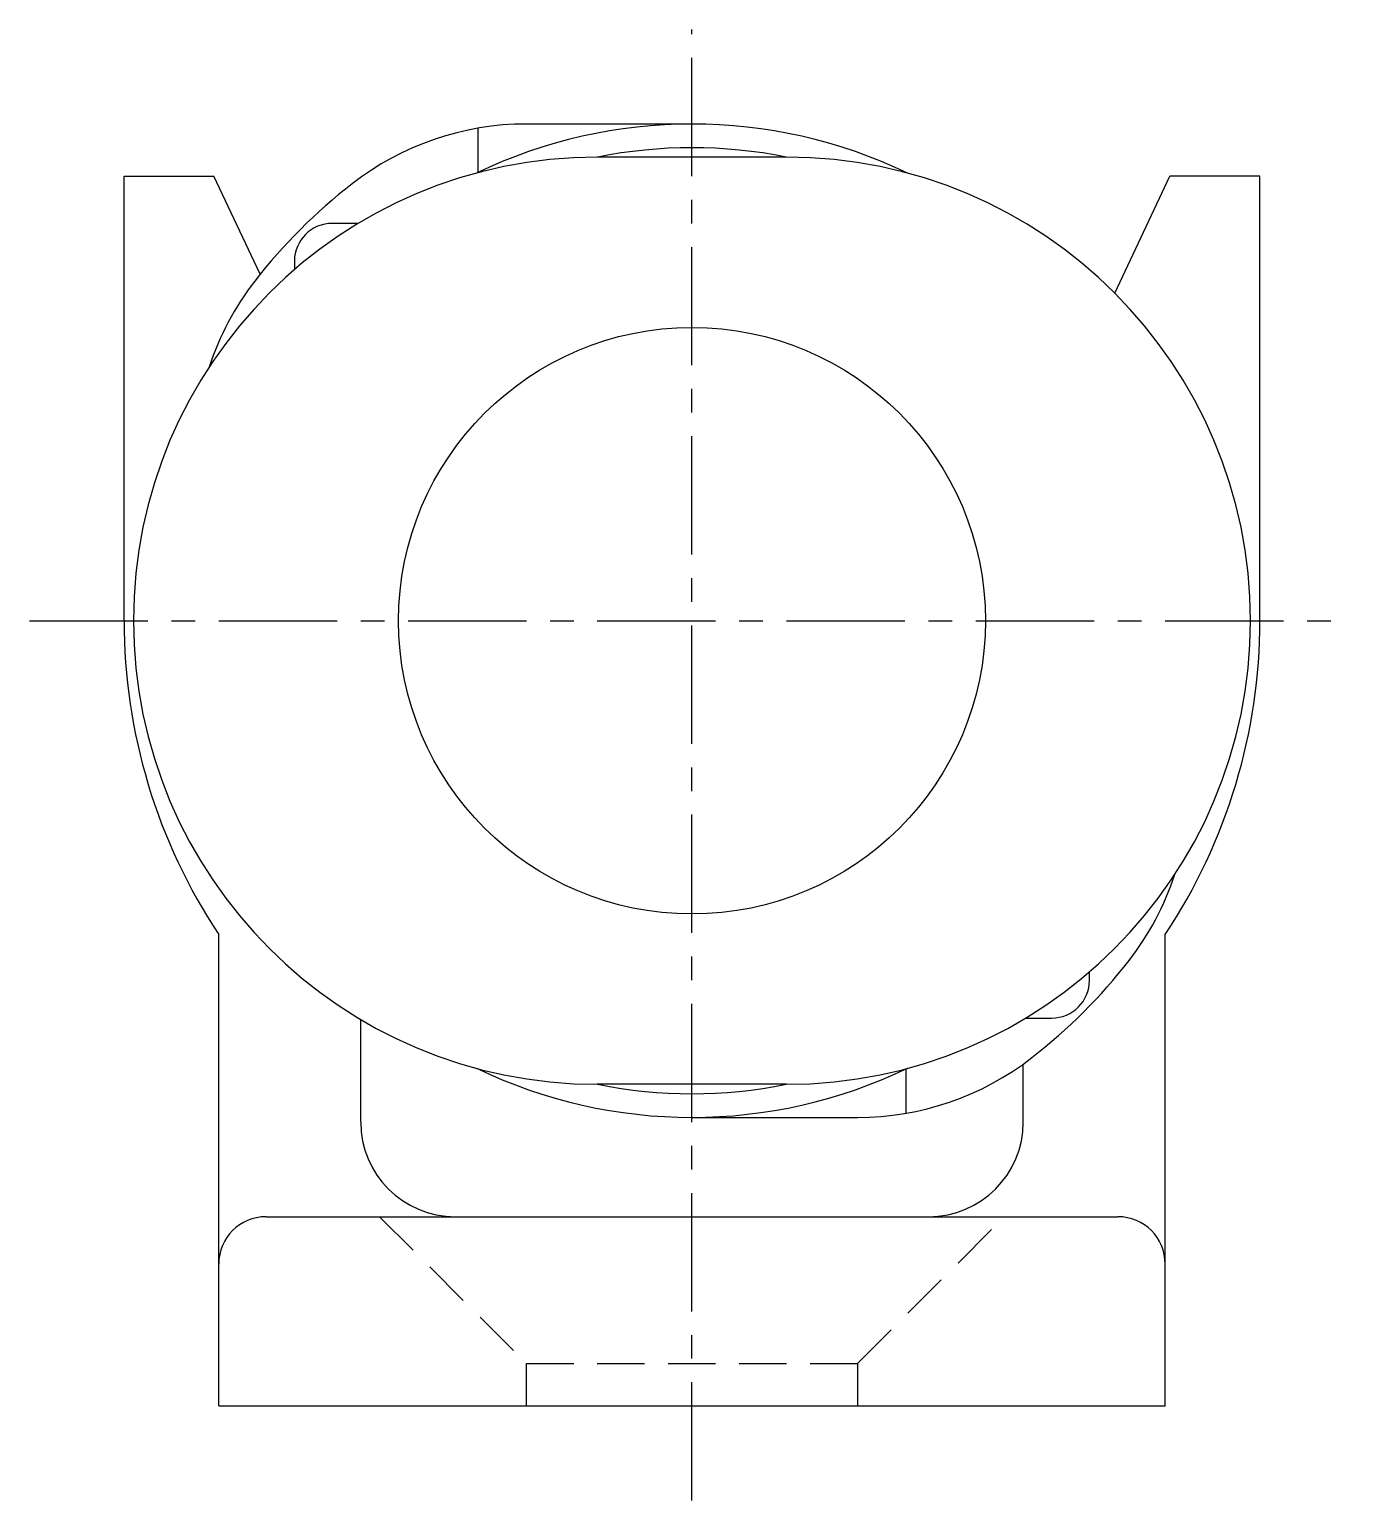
# Model space of a CAD drawing. Extents: x -4 to 102, y -14 to 59.
# Drawn here: x 88.24 to 102.24, y -0.24 to 15.31 of the extents above; entities that cross this region are included whole.
import ezdxf

# ---------------------------------------------------------------- set-up
doc = ezdxf.new("R2010")
doc.units = 0
doc.linetypes.add('CENTER', pattern=[2, 1.25, -0.25, 0.25, -0.25])
doc.linetypes.add('DASHED', pattern=[0.75, 0.5, -0.25])
doc.layers.get('0').update_dxf_attribs({"linetype": 'CONTINUOUS'})
doc.layers.add('CENTER', color=1, linetype='CENTER')

msp = doc.modelspace()

# ---------------------------------------------------------------- linework, layer by layer
at = {"color": 7, "linetype": 'CONTINUOUS'}
for p, q in [((95.24, 14.308), (93.491, 14.308)), ((92.978, 14.264), (92.978, 13.795)), ((96.24, 13.958), (94.24, 13.958)), ((89.24, 13.758), (90.19, 13.758)), ((89.24, 9.058), (89.24, 13.758)), ((90.679, 12.721), (90.19, 13.758)), ((99.707, 12.52), (100.29, 13.758)), ((101.24, 13.758), (100.29, 13.758)), ((101.24, 9.058), (101.24, 13.758)), ((91.716, 13.258), (91.44, 13.258)), ((91.04, 12.858), (91.04, 12.769)), ((90.24, 0.758), (90.24, 5.741)), ((100.24, 0.758), (100.24, 5.741)), ((99.44, 5.258), (99.44, 5.347)), ((91.74, 3.758), (91.74, 4.844)), ((98.764, 4.858), (99.04, 4.858)), ((98.74, 3.758), (98.74, 4.372)), ((97.503, 3.852), (97.503, 4.32)), ((96.24, 4.158), (94.24, 4.158)), ((95.24, 3.808), (96.989, 3.808)), ((90.74, 2.758), (99.74, 2.758)), ((90.24, 0.758), (100.24, 0.758))]:
    msp.add_line(p, q, dxfattribs=at)
at = {"color": 3, "linetype": 'DASHED'}
for p, q in [((91.94, 2.758), (93.49, 1.208)), ((96.99, 1.208), (98.54, 2.758)), ((93.49, 0.758), (93.49, 1.208)), ((93.49, 1.208), (96.99, 1.208)), ((96.99, 1.208), (96.99, 0.758))]:
    msp.add_line(p, q, dxfattribs=at)
at = {"color": 7, "linetype": 'CONTINUOUS'}
msp.add_circle((95.24, 9.058), 3.1, dxfattribs=at)
for centre, radius, start, end in [((93.491, 11.308), 3, 90, 127.8636), ((95.24, 9.058), 5.25, 64.3056, 115.6944), ((95.24, 9.058), 5, 78.5217, 101.4783), ((94.24, 9.058), 4.9, 90, 270), ((96.24, 9.058), 4.9, 270, 90), ((95.24, 9.058), 5.85, 127.8636, 142.1364), ((91.44, 12.858), 0.4, 90, 180), ((92.99, 10.807), 3, 142.1364, 161.916), ((95.24, 9.058), 6, 180, 213.5573), ((95.24, 9.058), 6, 326.4427, 0), ((97.49, 7.309), 3, 322.1364, 341.916), ((95.24, 9.058), 5.85, 307.8636, 322.1364), ((99.04, 5.258), 0.4, 270, 0), ((96.989, 6.808), 3, 270, 307.8636), ((95.24, 9.058), 5.25, 244.3056, 295.6944), ((95.24, 9.058), 5, 258.5217, 281.4783), ((92.74, 3.758), 1, 180, 270), ((97.74, 3.758), 1, 270, 0), ((90.74, 2.258), 0.5, 90, 180), ((99.74, 2.258), 0.5, 0, 90)]:
    msp.add_arc(centre, radius, start, end, dxfattribs=at)
at = {"layer": 'CENTER', "color": 1, "linetype": 'CENTER'}
for p, q in [((95.24, -0.242), (95.24, 15.308)), ((88.24, 9.058), (102.24, 9.058))]:
    msp.add_line(p, q, dxfattribs=at)

doc.saveas('drawing.dxf')
